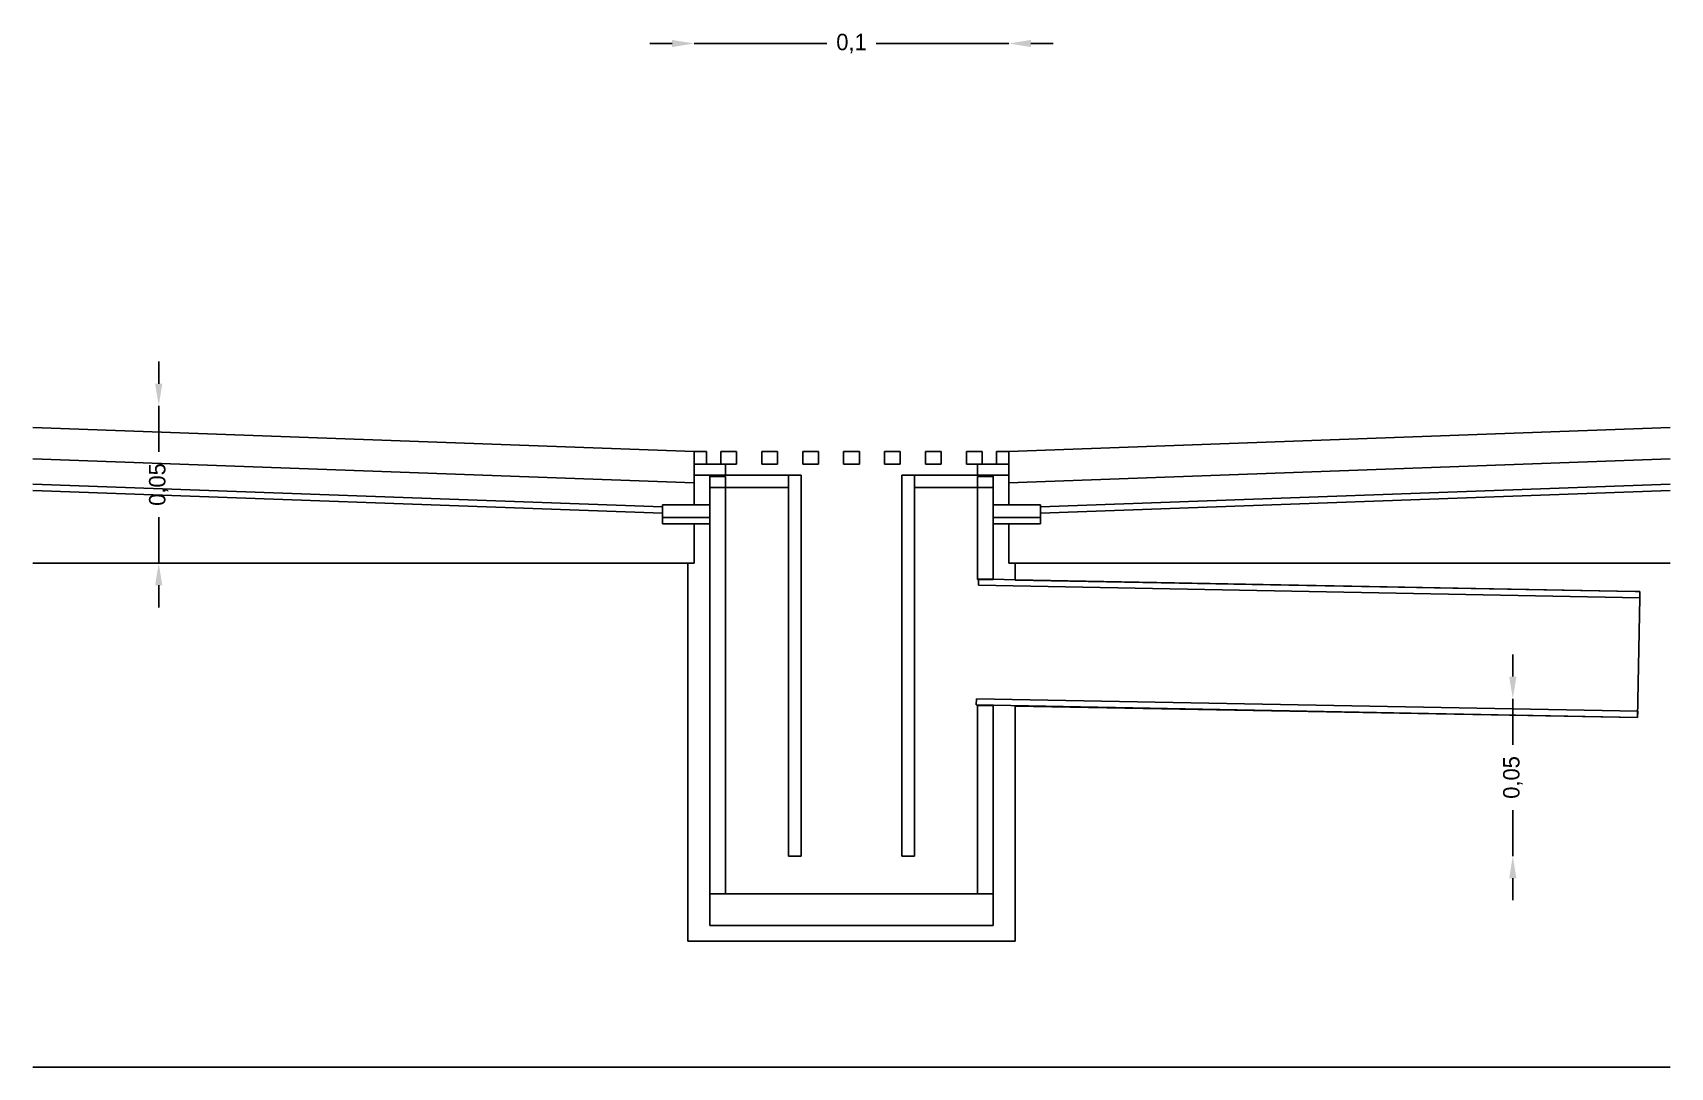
# Model space of a CAD drawing. Header units: metres. Extents: x 0 to 20.5, y 0 to 2.6.
# Drawn here: x 20 to 20.52, y 0.15 to 0.478 of the extents above; entities that cross this region are included whole.
import ezdxf

# ---------------------------------------------------------------- set-up
doc = ezdxf.new("R2010")
doc.units = ezdxf.units.M
doc.layers.add('COTAS', color=4, linetype='Continuous')
doc.layers.add('G_MEDIDO', color=8, linetype='Continuous')
doc.dimstyles.get("Standard").update_dxf_attribs({"dimtxt": 2.5, "dimasz": 2.5, "dimexe": 1.25, "dimexo": 0.625, "dimtad": 1, "dimcen": 2.5, "dimazin": 3, "dimtfac": 1, "dimtmove": 0, "dimatfit": 3})

# ---------------------------------------------------------------- blocks, each defined once
blk = doc.blocks.new('_CLOSEDFILLED')
at = {"color": 0, "linetype": 'BYBLOCK'}
blk.add_solid([(-1, 0.164), (0, 0), (-1, -0.164)], dxfattribs=at)
blk = doc.blocks.new('*D6')
for p, q in [((20.47, 0.274), (20.47, 0.281)), ((20.47, 0.267), (20.47, 0.267)), ((20.47, 0.2524), (20.47, 0.267)), ((20.47, 0.217), (20.47, 0.2316)), ((20.47, 0.217), (20.47, 0.217)), ((20.47, 0.21), (20.47, 0.203))]:
    blk.add_line(p, q)
at = {"layer": 'Defpoints'}
for p in [(20.47, 0.267), (20.47, 0.217), (20.47, 0.217)]:
    blk.add_point(p, dxfattribs=at)
at = {"layer": 'COTAS', "xscale": 0.007, "yscale": 0.007}
for p, rotation in [((20.47, 0.267), 270), ((20.47, 0.217), 90)]:
    blk.add_blockref('_CLOSEDFILLED', p, dxfattribs=dict(at, rotation=rotation))
at = {"layer": 'COTAS', "insert": (20.47, 0.242), "char_height": 0.0052, "attachment_point": 5, "rotation": 90}
blk.add_mtext('0,05', dxfattribs=at)
blk = doc.blocks.new('*D7')
for p, q in [((20.203, 0.475), (20.196, 0.475)), ((20.21, 0.475), (20.21, 0.475)), ((20.21, 0.475), (20.2522, 0.475)), ((20.2678, 0.475), (20.31, 0.475)), ((20.31, 0.475), (20.31, 0.475)), ((20.317, 0.475), (20.324, 0.475))]:
    blk.add_line(p, q)
at = {"layer": 'Defpoints'}
for p in [(20.21, 0.475), (20.21, 0.475), (20.31, 0.475)]:
    blk.add_point(p, dxfattribs=at)
at = {"layer": 'COTAS', "xscale": 0.007, "yscale": 0.007}
blk.add_blockref('_CLOSEDFILLED', (20.21, 0.475), dxfattribs=at)
at = {"layer": 'COTAS', "xscale": 0.007, "yscale": 0.007, "rotation": 180}
blk.add_blockref('_CLOSEDFILLED', (20.31, 0.475), dxfattribs=at)
at = {"layer": 'COTAS', "insert": (20.26, 0.475), "char_height": 0.0052, "attachment_point": 5}
blk.add_mtext('0,1', dxfattribs=at)
blk = doc.blocks.new('*D8')
for p, q in [((20.04, 0.367), (20.04, 0.374)), ((20.04, 0.36), (20.04, 0.36)), ((20.04, 0.3454), (20.04, 0.36)), ((20.04, 0.31), (20.04, 0.3246)), ((20.04, 0.31), (20.04, 0.31)), ((20.04, 0.303), (20.04, 0.296))]:
    blk.add_line(p, q)
at = {"layer": 'Defpoints'}
for p in [(20.04, 0.36), (20.04, 0.31), (20.04, 0.31)]:
    blk.add_point(p, dxfattribs=at)
at = {"layer": 'COTAS', "xscale": 0.007, "yscale": 0.007}
for p, rotation in [((20.04, 0.36), 270), ((20.04, 0.31), 90)]:
    blk.add_blockref('_CLOSEDFILLED', p, dxfattribs=dict(at, rotation=rotation))
at = {"layer": 'COTAS', "insert": (20.04, 0.335), "char_height": 0.0052, "attachment_point": 5, "rotation": 90}
blk.add_mtext('0,05', dxfattribs=at)

msp = doc.modelspace()

# ---------------------------------------------------------------- linework, layer by layer
at = {"layer": 'G_MEDIDO'}
for p, q in [((20, 0.35311), (20.21, 0.3455)), ((20.31, 0.3455), (20.52, 0.35311)), ((20.21, 0.3415), (20.21, 0.3455)), ((20.21, 0.3455), (20.214, 0.3455)), ((20.214, 0.3415), (20.214, 0.3455)), ((20.2185, 0.3455), (20.2235, 0.3455)), ((20.2185, 0.3415), (20.2185, 0.3455)), ((20.2235, 0.3415), (20.2235, 0.3455)), ((20.2315, 0.3455), (20.2365, 0.3455)), ((20.2315, 0.3415), (20.2315, 0.3455)), ((20.2365, 0.3415), (20.2365, 0.3455)), ((20.2445, 0.3455), (20.2495, 0.3455)), ((20.2445, 0.3415), (20.2445, 0.3455)), ((20.2495, 0.3415), (20.2495, 0.3455)), ((20.2575, 0.3455), (20.2625, 0.3455)), ((20.2575, 0.3415), (20.2575, 0.3455)), ((20.2625, 0.3415), (20.2625, 0.3455)), ((20.2705, 0.3455), (20.2755, 0.3455)), ((20.2705, 0.3415), (20.2705, 0.3455)), ((20.2755, 0.3415), (20.2755, 0.3455)), ((20.2835, 0.3455), (20.2885, 0.3455)), ((20.2835, 0.3415), (20.2835, 0.3455)), ((20.2885, 0.3415), (20.2885, 0.3455)), ((20.2965, 0.3455), (20.3015, 0.3455)), ((20.2965, 0.3415), (20.2965, 0.3455)), ((20.3015, 0.3415), (20.3015, 0.3455)), ((20.306, 0.3455), (20.31, 0.3455)), ((20.306, 0.3415), (20.306, 0.3455)), ((20.31, 0.3415), (20.31, 0.3455)), ((20, 0.34311), (20.21, 0.3355)), ((20.21, 0.338), (20.21, 0.3415)), ((20.21, 0.3415), (20.214, 0.3415)), ((20.21, 0.3355), (20.21, 0.338)), ((20.21, 0.338), (20.215, 0.338)), ((20.214, 0.3415), (20.2185, 0.3415)), ((20.215, 0.3375), (20.215, 0.338)), ((20.215, 0.338), (20.22, 0.338)), ((20.2185, 0.3415), (20.22, 0.3415)), ((20.22, 0.3415), (20.2235, 0.3415)), ((20.22, 0.338), (20.22, 0.3415)), ((20.22, 0.338), (20.24, 0.338)), ((20.2315, 0.3415), (20.2365, 0.3415)), ((20.24, 0.334), (20.24, 0.338)), ((20.24, 0.338), (20.244, 0.338)), ((20.244, 0.217), (20.244, 0.338)), ((20.2445, 0.3415), (20.2495, 0.3415)), ((20.2575, 0.3415), (20.2625, 0.3415)), ((20.2705, 0.3415), (20.2755, 0.3415)), ((20.276, 0.338), (20.28, 0.338)), ((20.276, 0.217), (20.276, 0.338)), ((20.28, 0.334), (20.28, 0.338)), ((20.28, 0.338), (20.3, 0.338)), ((20.2835, 0.3415), (20.2885, 0.3415)), ((20.2965, 0.3415), (20.3, 0.3415)), ((20.3, 0.3415), (20.3015, 0.3415)), ((20.3, 0.338), (20.3, 0.3415)), ((20.3, 0.338), (20.305, 0.338)), ((20.3015, 0.3415), (20.306, 0.3415)), ((20.305, 0.3375), (20.305, 0.338)), ((20.305, 0.338), (20.31, 0.338)), ((20.306, 0.3415), (20.31, 0.3415)), ((20.31, 0.3355), (20.52, 0.34311)), ((20.31, 0.338), (20.31, 0.3415)), ((20.31, 0.3355), (20.31, 0.338)), ((20, 0.33511), (20.2, 0.32786)), ((20, 0.33311), (20.2, 0.32586)), ((20.21, 0.3285), (20.21, 0.3355)), ((20.215, 0.334), (20.215, 0.3375)), ((20.215, 0.3375), (20.22, 0.3375)), ((20.215, 0.3285), (20.215, 0.334)), ((20.215, 0.334), (20.22, 0.334)), ((20.22, 0.334), (20.22, 0.3375)), ((20.22, 0.205), (20.22, 0.334)), ((20.22, 0.334), (20.24, 0.334)), ((20.24, 0.217), (20.24, 0.334)), ((20.28, 0.217), (20.28, 0.334)), ((20.28, 0.334), (20.3, 0.334)), ((20.3, 0.3375), (20.305, 0.3375)), ((20.3, 0.334), (20.3, 0.3375)), ((20.3, 0.30489), (20.3, 0.334)), ((20.3, 0.334), (20.305, 0.334)), ((20.305, 0.334), (20.305, 0.3375)), ((20.305, 0.3285), (20.305, 0.334)), ((20.31, 0.3285), (20.31, 0.3355)), ((20.32, 0.32786), (20.52, 0.33511)), ((20.32, 0.32586), (20.52, 0.33311)), ((20.2, 0.3285), (20.21, 0.3285)), ((20.2, 0.32786), (20.2, 0.3285)), ((20.2, 0.32586), (20.2, 0.32786)), ((20.21, 0.3285), (20.215, 0.3285)), ((20.215, 0.3245), (20.215, 0.3285)), ((20.305, 0.3245), (20.305, 0.3285)), ((20.305, 0.3285), (20.31, 0.3285)), ((20.31, 0.3285), (20.32, 0.3285)), ((20.32, 0.32786), (20.32, 0.3285)), ((20.32, 0.32586), (20.32, 0.32786)), ((20.2, 0.3245), (20.2, 0.32586)), ((20.2, 0.3225), (20.2, 0.3245)), ((20.2, 0.3245), (20.215, 0.3245)), ((20.2, 0.3225), (20.21, 0.3225)), ((20.21, 0.31), (20.21, 0.3225)), ((20.21, 0.3225), (20.215, 0.3225)), ((20.215, 0.3225), (20.215, 0.3245)), ((20.215, 0.205), (20.215, 0.3225)), ((20.305, 0.3225), (20.305, 0.3245)), ((20.305, 0.3245), (20.32, 0.3245)), ((20.305, 0.30491), (20.305, 0.3225)), ((20.305, 0.3225), (20.31, 0.3225)), ((20.31, 0.31), (20.31, 0.3225)), ((20.31, 0.3225), (20.32, 0.3225)), ((20.32, 0.3245), (20.32, 0.32586)), ((20.32, 0.3225), (20.32, 0.3245)), ((20, 0.31), (20.208, 0.31)), ((20.208, 0.19), (20.208, 0.31)), ((20.208, 0.31), (20.21, 0.31)), ((20.31, 0.31), (20.312, 0.31)), ((20.312, 0.31), (20.52, 0.31)), ((20.312, 0.30477), (20.312, 0.31)), ((20.3, 0.30489), (20.30038, 0.30489)), ((20.30034, 0.303), (20.30038, 0.30489)), ((20.30034, 0.303), (20.51033, 0.299)), ((20.30038, 0.305), (20.305, 0.30491)), ((20.30038, 0.30489), (20.30038, 0.305)), ((20.30038, 0.30489), (20.305, 0.3048)), ((20.305, 0.3048), (20.305, 0.30491)), ((20.305, 0.30491), (20.312, 0.30477)), ((20.312, 0.30467), (20.312, 0.30477)), ((20.312, 0.30477), (20.50885, 0.30103)), ((20.312, 0.30467), (20.50885, 0.30103)), ((20.50885, 0.30103), (20.51037, 0.301)), ((20.50885, 0.30103), (20.51037, 0.301)), ((20.50963, 0.261), (20.51033, 0.299)), ((20.51033, 0.299), (20.51037, 0.301)), ((20.51033, 0.299), (20.51034, 0.299)), ((20.51034, 0.299), (20.51038, 0.301)), ((20.51037, 0.301), (20.51037, 0.301)), ((20.51037, 0.301), (20.51038, 0.301)), ((20.29962, 0.265), (20.29966, 0.267)), ((20.29966, 0.267), (20.50966, 0.263)), ((20.29962, 0.265), (20.50962, 0.261)), ((20.3, 0.205), (20.3, 0.26488)), ((20.3, 0.26488), (20.305, 0.26479)), ((20.305, 0.205), (20.305, 0.26479)), ((20.312, 0.19), (20.312, 0.26466)), ((20.312, 0.26466), (20.50963, 0.261)), ((20.50962, 0.261), (20.50966, 0.263)), ((20.24, 0.217), (20.244, 0.217)), ((20.276, 0.217), (20.28, 0.217)), ((20.215, 0.205), (20.22, 0.205)), ((20.215, 0.195), (20.215, 0.205)), ((20.22, 0.205), (20.3, 0.205)), ((20.3, 0.205), (20.305, 0.205)), ((20.305, 0.195), (20.305, 0.205)), ((20.215, 0.195), (20.305, 0.195)), ((20.208, 0.19), (20.312, 0.19)), ((20, 0.15), (20.52, 0.15))]:
    msp.add_line(p, q, dxfattribs=at)

# ---------------------------------------------------------------- dimensions: what is measured, and where the dimension line sits
at = {"layer": 'COTAS'}
dim = msp.add_linear_dim(base=(20.21, 0.475), p1=(20.21, 0.475), p2=(20.31, 0.475), dimstyle='Standard', override={"dimtxt": 0.0052, "dimasz": 0.007}, dxfattribs=at)
dim.commit()
dim.dimension.update_dxf_attribs({"geometry": '*D7', "text_midpoint": (20.26, 0.475)})
for base, p1, p2, picture, middle in [((20.04, 0.31), (20.04, 0.31), (20.04, 0.36), '*D8', (20.04, 0.335)), ((20.47, 0.217), (20.47, 0.217), (20.47, 0.267), '*D6', (20.47, 0.242))]:
    dim = msp.add_linear_dim(base=base, p1=p1, p2=p2, angle=90, dimstyle='Standard', override={"dimtxt": 0.0052, "dimasz": 0.007}, dxfattribs=at)
    dim.commit()
    dim.dimension.update_dxf_attribs({"geometry": picture, "text_midpoint": middle})

doc.saveas('drawing.dxf')
